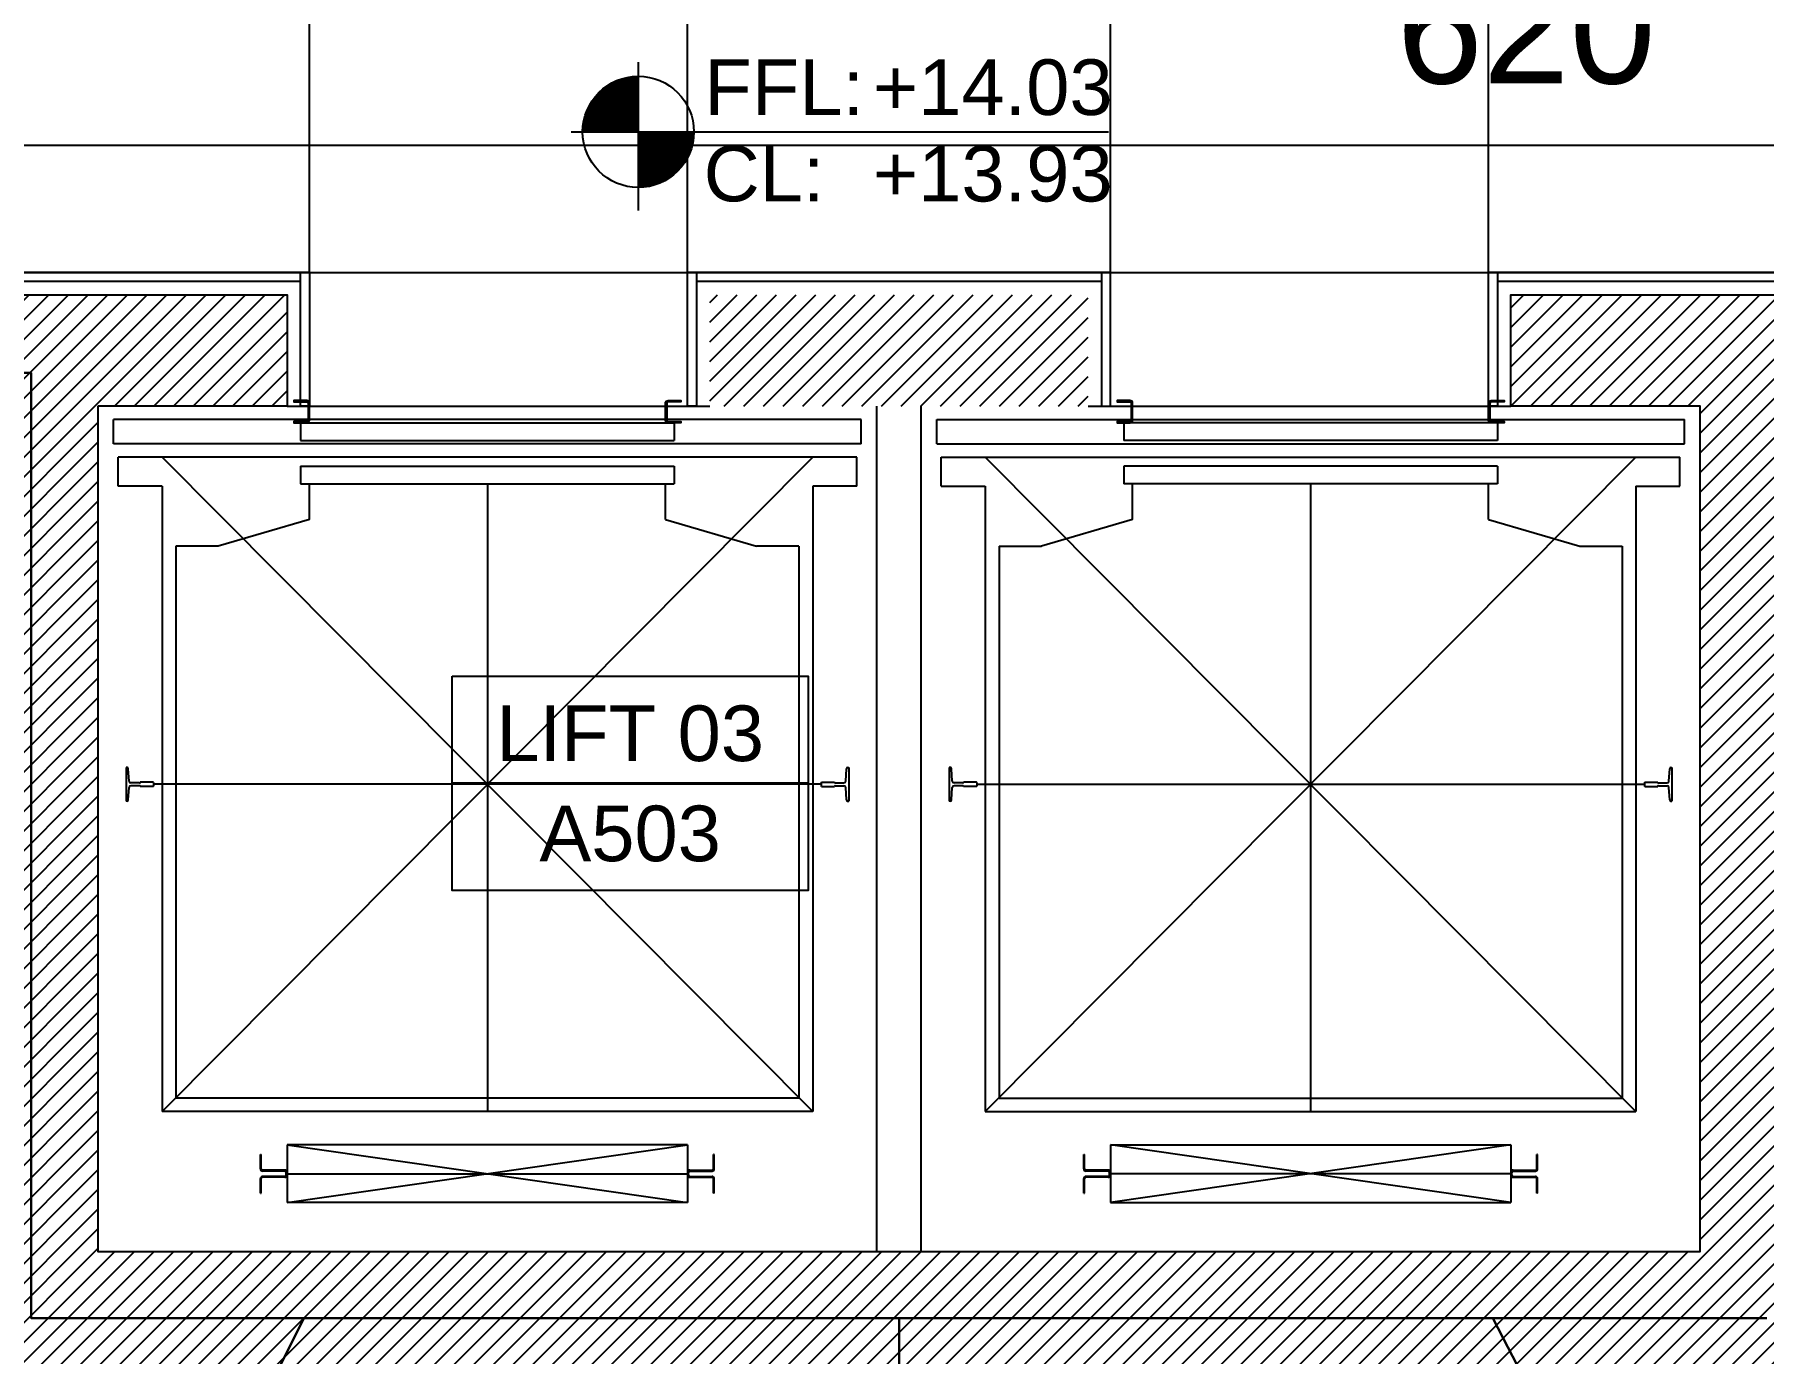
# Model space of a CAD drawing. Extents: x 0 to 47, y -4.1 to 58.5.
# Drawn here: x 11.736 to 15.621, y 7.621 to 10.585 of the extents above; entities that cross this region are included whole.
import ezdxf
from ezdxf.enums import TextEntityAlignment as Align

# ---------------------------------------------------------------- set-up
doc = ezdxf.new("R2010")
doc.units = 0
doc.header["$MEASUREMENT"] = 0
doc.header["$PDMODE"] = 35
doc.header["$PDSIZE"] = 0.3
doc.layers.get('0').update_dxf_attribs({"linetype": 'CONTINUOUS'})
doc.layers.get('DEFPOINTS').update_dxf_attribs({"linetype": 'CONTINUOUS'})
for name, color, linetype in [('A-ANNO-EVTRTAG', 7, 'CONTINUOUS'), ('A-ANNO-LEVL', 3, 'CONTINUOUS'), ('A-AREAS', 6, 'CONTINUOUS'), ('A-asc', 15, 'CONTINUOUS'), ('a-dim', 3, 'CONTINUOUS'), ('A-HATCH-CONC', 8, 'CONTINUOUS'), ('A-proj-marble', 137, 'CONTINUOUS'), ('A-PROJECTION', 9, 'CONTINUOUS'), ('A-sect-marble', 1, 'CONTINUOUS'), ('S-2ND-3RD-4-5-6TH$0$A-STR 2-3-4-5-6', 2, 'CONTINUOUS')]:
    doc.layers.add(name, color=color, linetype=linetype)
doc.styles.add('A100-STEXT', font='Arial Regular.ttf', dxfattribs={"height": 0.25})
doc.styles.add('BLOCK', font='Arial Regular.ttf', dxfattribs={"width": 0.8, "height": 0.25})
doc.dimstyles.new('A100-DIM', dxfattribs={"dimtxt": 0.25, "dimasz": 0.2, "dimexe": 0.1, "dimexo": 0.3, "dimgap": 0.1, "dimtad": 1, "dimlfac": 100, "dimrnd": 0.5, "dimdsep": 46, "dimtxsty": 'A100-STEXT', "dimblk1": 'OBLIQUE', "dimblk2": 'OBLIQUE', "dimsah": 1, "dimcen": -0.05, "dimdle": 0.1, "dimclrd": 15, "dimclre": 15, "dimclrt": 256, "dimadec": 0, "dimazin": 0, "dimtfac": 0.28, "dimtix": 1, "dimtmove": 2, "dimatfit": 3, "dimldrblk": 'OBLIQUE', "dimfxl": 1, "dimtolj": 1, "dimarcsym": 0})

# ---------------------------------------------------------------- blocks, each defined once
blk = doc.blocks.new('_OBLIQUE')
at = {"color": 0, "linetype": 'ByBlock'}
blk.add_line((-0.5, -0.5), (0.5, 0.5), dxfattribs=at)
blk = doc.blocks.new('*D124')
at = {"layer": 'a-dim', "color": 15, "lineweight": -2, "transparency": 16777216}
for p, q in [((16.7784, 10.6362), (16.7784, 10.4362)), ((10.5784, 10.4657), (10.5784, 10.2362)), ((10.4784, 10.3362), (16.8784, 10.3362))]:
    blk.add_line(p, q, dxfattribs=at)
at = {"layer": 'DEFPOINTS', "color": 0, "transparency": 16777216}
for p in [(10.5784, 10.7657), (16.7784, 10.3362), (16.7784, 10.3362)]:
    blk.add_point(p, dxfattribs=at)
at = {"layer": 'a-dim', "color": 15, "lineweight": -2, "transparency": 16777216, "xscale": 0.2, "yscale": 0.2, "zscale": 0.2, "rotation": 180}
blk.add_blockref('_OBLIQUE', (10.5784, 10.3362), dxfattribs=at)
at = {"layer": 'a-dim', "color": 15, "lineweight": -2, "transparency": 16777216, "xscale": 0.2, "yscale": 0.2, "zscale": 0.2}
blk.add_blockref('_OBLIQUE', (16.7784, 10.3362), dxfattribs=at)
at = {"layer": 'a-dim', "transparency": 16777216, "insert": (15.0878, 10.5982), "char_height": 0.25, "attachment_point": 5, "style": 'A100-STEXT'}
blk.add_mtext('\\A1;620', dxfattribs=at)
blk = doc.blocks.new('LVTAG_P')
for p, q in [((0, 0.003136), (0, -0.003532)), ((-0.003011, 0), (0.021132, 0))]:
    blk.add_line(p, q)
at = {"const_width": 0.0025}
for points in [[(0, 0.00125, 0.414214), (-0.00125, 0, 1)], [(0, -0.00125, 0.414214), (0.00125, 0, 1)]]:
    blk.add_lwpolyline(points, format="xyb", dxfattribs=at)
blk.add_circle((0, 0), 0.0025)
at = {"style": 'BLOCK'}
for s, p in [('FFL:', (0.00297, 0.000756)), ('CL:', (0.002938, -0.003124))]:
    blk.add_text(s, height=0.0025, dxfattribs=at).set_placement(p)
for p in [(0.010543, 0.000759), (0.010543, -0.003129)]:
    blk.add_attdef('+00.00', p, '', height=0.0025, dxfattribs=at)
blk = doc.blocks.new('A-AXIS$0$block-elevator')
at = {"color": 0}
for p, q in [((1.571, 1.555), (-0.109, 1.555)), ((-0.109, 1.5), (-0.109, 1.555)), ((1.571, 1.5), (1.571, 1.555)), ((1.606, -0.315), (1.606, 1.585)), ((1.706, -0.315), (1.706, 1.585)), ((1.741, 1.555), (3.421, 1.555)), ((1.741, 1.5), (1.741, 1.555)), ((3.421, 1.5), (3.421, 1.555)), ((0.311, 1.5475), (0.311, 1.5075)), ((0.311, 1.5475), (1.151, 1.5475)), ((1.151, 1.5475), (1.151, 1.5075)), ((2.161, 1.5475), (2.161, 1.5075)), ((3.001, 1.5475), (2.161, 1.5475)), ((3.001, 1.5475), (3.001, 1.5075)), ((1.571, 1.5), (-0.109, 1.5)), ((0.311, 1.5075), (1.151, 1.5075)), ((1.741, 1.5), (3.421, 1.5)), ((3.001, 1.5075), (2.161, 1.5075)), ((1.561, 1.47), (-0.099, 1.47)), ((-0.099, 1.405), (-0.099, 1.47)), ((1.462, 0), (0, 1.47)), ((0, 0), (1.462, 1.47)), ((0.311, 1.45), (1.151, 1.45)), ((0.311, 1.45), (0.311, 1.41)), ((1.151, 1.45), (1.151, 1.41)), ((1.561, 1.405), (1.561, 1.47)), ((1.751, 1.47), (3.411, 1.47)), ((1.751, 1.405), (1.751, 1.47)), ((3.312, 0), (1.85, 1.47)), ((1.85, 0), (3.312, 1.47)), ((3.001, 1.45), (2.161, 1.45)), ((2.161, 1.45), (2.161, 1.41)), ((3.001, 1.45), (3.001, 1.41)), ((3.411, 1.405), (3.411, 1.47)), ((0, 1.405), (-0.099, 1.405)), ((0, 1.405), (0, 0)), ((0.311, 1.41), (1.151, 1.41)), ((0.331, 1.33), (0.331, 1.41)), ((0.731, 1.41), (0.731, 0)), ((1.131, 1.33), (1.131, 1.41)), ((1.462, 1.405), (1.462, 0)), ((1.561, 1.405), (1.462, 1.405)), ((1.751, 1.405), (1.85, 1.405)), ((1.85, 1.405), (1.85, 0)), ((3.001, 1.41), (2.161, 1.41)), ((2.181, 1.33), (2.181, 1.41)), ((2.581, 1.41), (2.581, 0)), ((2.981, 1.33), (2.981, 1.41)), ((3.312, 1.405), (3.312, 0)), ((3.312, 1.405), (3.411, 1.405)), ((0.331, 1.33), (0.126, 1.27)), ((1.131, 1.33), (1.336, 1.27)), ((2.181, 1.33), (1.976, 1.27)), ((2.981, 1.33), (3.186, 1.27)), ((0.031, 1.27), (0.031, 0.03)), ((0.126, 1.27), (0.031, 1.27)), ((1.431, 1.27), (1.336, 1.27)), ((1.431, 1.27), (1.431, 0.03)), ((1.881, 1.27), (1.976, 1.27)), ((1.881, 1.27), (1.881, 0.03)), ((3.186, 1.27), (3.281, 1.27)), ((3.281, 1.27), (3.281, 0.03)), ((-0.081, 0.7725), (-0.081, 0.6975)), ((-0.0784, 0.7725), (-0.081, 0.7725)), ((-0.0742, 0.7418), (-0.0759, 0.7701)), ((-0.049, 0.74), (-0.049, 0.7395)), ((-0.02, 0.74), (-0.049, 0.74)), ((-0.019, 0.739), (-0.02, 0.74)), ((-0.019, 0.739), (-0.019, 0.731)), ((1.481, 0.739), (1.482, 0.74)), ((1.481, 0.739), (1.481, 0.731)), ((1.482, 0.74), (1.511, 0.74)), ((1.511, 0.74), (1.511, 0.7395)), ((1.5362, 0.7418), (1.5379, 0.7701)), ((1.5404, 0.7725), (1.543, 0.7725)), ((1.543, 0.7725), (1.543, 0.6975)), ((1.769, 0.7725), (1.769, 0.6975)), ((1.7716, 0.7725), (1.769, 0.7725)), ((1.7758, 0.7418), (1.7741, 0.7701)), ((1.801, 0.74), (1.801, 0.7395)), ((1.83, 0.74), (1.801, 0.74)), ((1.831, 0.739), (1.83, 0.74)), ((1.831, 0.739), (1.831, 0.731)), ((3.331, 0.739), (3.332, 0.74)), ((3.331, 0.739), (3.331, 0.731)), ((3.332, 0.74), (3.361, 0.74)), ((3.361, 0.74), (3.361, 0.7395)), ((3.3862, 0.7418), (3.3879, 0.7701)), ((3.3904, 0.7725), (3.393, 0.7725)), ((3.393, 0.7725), (3.393, 0.6975)), ((-0.0759, 0.6999), (-0.0742, 0.7282)), ((-0.0505, 0.738), (-0.0702, 0.738)), ((-0.0505, 0.732), (-0.0702, 0.732)), ((-0.049, 0.7305), (-0.049, 0.73)), ((-0.02, 0.73), (-0.049, 0.73)), ((-0.02, 0.73), (-0.019, 0.731)), ((1.481, 0.735), (-0.019, 0.735)), ((1.482, 0.73), (1.481, 0.731)), ((1.482, 0.73), (1.511, 0.73)), ((1.511, 0.7305), (1.511, 0.73)), ((1.5125, 0.738), (1.5322, 0.738)), ((1.5125, 0.732), (1.5322, 0.732)), ((1.5379, 0.6999), (1.5362, 0.7282)), ((1.7741, 0.6999), (1.7758, 0.7282)), ((1.7995, 0.738), (1.7798, 0.738)), ((1.7995, 0.732), (1.7798, 0.732)), ((1.801, 0.7305), (1.801, 0.73)), ((1.83, 0.73), (1.801, 0.73)), ((1.83, 0.73), (1.831, 0.731)), ((1.831, 0.735), (3.331, 0.735)), ((3.332, 0.73), (3.331, 0.731)), ((3.332, 0.73), (3.361, 0.73)), ((3.361, 0.7305), (3.361, 0.73)), ((3.3625, 0.738), (3.3822, 0.738)), ((3.3625, 0.732), (3.3822, 0.732)), ((3.3879, 0.6999), (3.3862, 0.7282)), ((-0.0784, 0.6975), (-0.081, 0.6975)), ((1.5404, 0.6975), (1.543, 0.6975)), ((1.7716, 0.6975), (1.769, 0.6975)), ((3.3904, 0.6975), (3.393, 0.6975)), ((1.462, 0), (0, 0)), ((1.431, 0.03), (0.031, 0.03)), ((1.85, 0), (3.312, 0)), ((1.881, 0.03), (3.281, 0.03)), ((0.281, -0.075), (1.181, -0.205)), ((0.281, -0.205), (1.181, -0.075)), ((1.181, -0.075), (0.281, -0.075)), ((0.281, -0.075), (0.281, -0.205)), ((1.181, -0.075), (1.181, -0.205)), ((3.031, -0.205), (2.131, -0.075)), ((3.031, -0.075), (2.131, -0.205)), ((2.131, -0.075), (3.031, -0.075)), ((2.131, -0.075), (2.131, -0.205)), ((3.031, -0.075), (3.031, -0.205)), ((0.221, -0.129), (0.221, -0.0965)), ((0.221, -0.0965), (0.223, -0.0965)), ((0.223, -0.129), (0.223, -0.0965)), ((1.239, -0.129), (1.239, -0.0965)), ((1.241, -0.0965), (1.239, -0.0965)), ((1.241, -0.129), (1.241, -0.0965)), ((2.071, -0.129), (2.071, -0.0965)), ((2.071, -0.0965), (2.073, -0.0965)), ((2.073, -0.129), (2.073, -0.0965)), ((3.089, -0.129), (3.089, -0.0965)), ((3.091, -0.0965), (3.089, -0.0965)), ((3.091, -0.129), (3.091, -0.0965)), ((0.221, -0.1835), (0.221, -0.151)), ((0.223, -0.1835), (0.223, -0.151)), ((0.276, -0.132), (0.226, -0.132)), ((0.276, -0.134), (0.226, -0.134)), ((0.276, -0.146), (0.226, -0.146)), ((0.276, -0.148), (0.226, -0.148)), ((0.279, -0.143), (0.279, -0.137)), ((0.281, -0.137), (0.281, -0.143)), ((0.281, -0.14), (1.181, -0.14)), ((1.181, -0.137), (1.181, -0.143)), ((1.183, -0.143), (1.183, -0.137)), ((1.186, -0.132), (1.236, -0.132)), ((1.186, -0.134), (1.236, -0.134)), ((1.186, -0.146), (1.236, -0.146)), ((1.186, -0.148), (1.236, -0.148)), ((1.239, -0.1835), (1.239, -0.151)), ((1.241, -0.1835), (1.241, -0.151)), ((2.071, -0.1835), (2.071, -0.151)), ((2.073, -0.1835), (2.073, -0.151)), ((2.126, -0.132), (2.076, -0.132)), ((2.126, -0.134), (2.076, -0.134)), ((2.126, -0.146), (2.076, -0.146)), ((2.126, -0.148), (2.076, -0.148)), ((2.129, -0.143), (2.129, -0.137)), ((2.131, -0.137), (2.131, -0.143)), ((3.031, -0.14), (2.131, -0.14)), ((3.031, -0.137), (3.031, -0.143)), ((3.033, -0.143), (3.033, -0.137)), ((3.036, -0.132), (3.086, -0.132)), ((3.036, -0.134), (3.086, -0.134)), ((3.036, -0.146), (3.086, -0.146)), ((3.036, -0.148), (3.086, -0.148)), ((3.089, -0.1835), (3.089, -0.151)), ((3.091, -0.1835), (3.091, -0.151)), ((0.221, -0.1835), (0.223, -0.1835)), ((1.241, -0.1835), (1.239, -0.1835)), ((2.071, -0.1835), (2.073, -0.1835)), ((3.091, -0.1835), (3.089, -0.1835)), ((1.181, -0.205), (0.281, -0.205)), ((2.131, -0.205), (3.031, -0.205))]:
    blk.add_line(p, q, dxfattribs=at)
for points in [[(0.325, 1.5475, 0.414214), (0.331, 1.5535), (0.331, 1.5915, 0.414214), (0.325, 1.5975), (0.296, 1.5975), (0.296, 1.5945), (0.325, 1.5945, -0.414214), (0.328, 1.5915), (0.328, 1.5535, -0.414214), (0.325, 1.5505), (0.296, 1.5505), (0.296, 1.5475)], [(1.137, 1.5505), (1.166, 1.5505), (1.166, 1.5475), (1.137, 1.5475, -0.414214), (1.131, 1.5535), (1.131, 1.5915, -0.414214), (1.137, 1.5975), (1.166, 1.5975), (1.166, 1.5945), (1.137, 1.5945, 0.414214), (1.134, 1.5915), (1.134, 1.5535, 0.414214)], [(2.175, 1.5505), (2.146, 1.5505), (2.146, 1.5475), (2.175, 1.5475, 0.414214), (2.181, 1.5535), (2.181, 1.5915, 0.414214), (2.175, 1.5975), (2.146, 1.5975), (2.146, 1.5945), (2.175, 1.5945, -0.414214), (2.178, 1.5915), (2.178, 1.5535, -0.414214)], [(2.987, 1.5475, -0.414214), (2.981, 1.5535), (2.981, 1.5915, -0.414214), (2.987, 1.5975), (3.016, 1.5975), (3.016, 1.5945), (2.987, 1.5945, 0.414214), (2.984, 1.5915), (2.984, 1.5535, 0.414214), (2.987, 1.5505), (3.016, 1.5505), (3.016, 1.5475)]]:
    blk.add_lwpolyline(points, format="xyb", close=True, dxfattribs=at)
for centre, radius, start, end in [((-0.0784, 0.77), 0.0025, 3.3178, 90), ((-0.0702, 0.742), 0.004, 183.3178, 270), ((-0.0505, 0.7395), 0.0015, 270, 0), ((1.5125, 0.7395), 0.0015, 180, 270), ((1.5322, 0.742), 0.004, 270, 356.6822), ((1.5404, 0.77), 0.0025, 90, 176.6822), ((1.7716, 0.77), 0.0025, 3.3178, 90), ((1.7798, 0.742), 0.004, 183.3178, 270), ((1.7995, 0.7395), 0.0015, 270, 0), ((3.3625, 0.7395), 0.0015, 180, 270), ((3.3822, 0.742), 0.004, 270, 356.6822), ((3.3904, 0.77), 0.0025, 90, 176.6822), ((-0.0784, 0.7), 0.0025, 270, 356.6822), ((-0.0702, 0.728), 0.004, 90, 176.6822), ((-0.0505, 0.7305), 0.0015, 0, 90), ((1.5125, 0.7305), 0.0015, 90, 180), ((1.5322, 0.728), 0.004, 3.3178, 90), ((1.5404, 0.7), 0.0025, 183.3178, 270), ((1.7716, 0.7), 0.0025, 270, 356.6822), ((1.7798, 0.728), 0.004, 90, 176.6822), ((1.7995, 0.7305), 0.0015, 0, 90), ((3.3625, 0.7305), 0.0015, 90, 180), ((3.3822, 0.728), 0.004, 3.3178, 90), ((3.3904, 0.7), 0.0025, 183.3178, 270), ((0.226, -0.129), 0.005, 180, 270), ((0.226, -0.151), 0.005, 90, 180), ((0.226, -0.129), 0.003, 180, 270), ((0.226, -0.151), 0.003, 90, 180), ((0.276, -0.137), 0.005, 0, 90), ((0.276, -0.137), 0.003, 0, 90), ((0.276, -0.143), 0.005, 270, 0), ((0.276, -0.143), 0.003, 270, 0), ((1.186, -0.137), 0.005, 90, 180), ((1.186, -0.143), 0.005, 180, 270), ((1.186, -0.137), 0.003, 90, 180), ((1.186, -0.143), 0.003, 180, 270), ((1.236, -0.129), 0.005, 270, 0), ((1.236, -0.129), 0.003, 270, 0), ((1.236, -0.151), 0.005, 0, 90), ((1.236, -0.151), 0.003, 0, 90), ((2.076, -0.129), 0.005, 180, 270), ((2.076, -0.151), 0.005, 90, 180), ((2.076, -0.129), 0.003, 180, 270), ((2.076, -0.151), 0.003, 90, 180), ((2.126, -0.137), 0.005, 0, 90), ((2.126, -0.137), 0.003, 0, 90), ((2.126, -0.143), 0.005, 270, 0), ((2.126, -0.143), 0.003, 270, 0), ((3.036, -0.137), 0.005, 90, 180), ((3.036, -0.143), 0.005, 180, 270), ((3.036, -0.137), 0.003, 90, 180), ((3.036, -0.143), 0.003, 180, 270), ((3.086, -0.129), 0.005, 270, 0), ((3.086, -0.129), 0.003, 270, 0), ((3.086, -0.151), 0.005, 0, 90), ((3.086, -0.151), 0.003, 0, 90)]:
    blk.add_arc(centre, radius, start, end, dxfattribs=at)
blk = doc.blocks.new('EVTRTAG')
at = {"color": 7}
for points in [[(-0.008, 0.004823), (0.008, 0.004823), (0.008, 0), (-0.008, 0)], [(-0.008, 0), (0.008, 0), (0.008, -0.004823), (-0.008, -0.004823)]]:
    blk.add_lwpolyline(points, close=True, dxfattribs=at)
at = {"color": 7, "style": 'BLOCK'}
blk.add_attdef('EVTR', text='', height=0.0025, dxfattribs=at).set_placement((0, 0.00225), align=Align.MIDDLE)
blk.add_attdef('DWG', text='', height=0.0025, rotation=360, dxfattribs=at).set_placement((0, -0.00225), align=Align.MIDDLE)

msp = doc.modelspace()

# ---------------------------------------------------------------- hatches: boundary and pattern name
at = {"layer": 'A-HATCH-CONC'}
h = msp.add_hatch(dxfattribs=at)
h.set_pattern_fill('ANSI31', color=256, scale=0.25, style=0)
h.paths.add_polyline_path([(15.77837, 10), (15.05337, 10), (15.05337, 9.75), (15.47837, 9.75), (15.47837, 7.85), (11.87837, 7.85), (11.87837, 9.75), (12.30337, 9.75), (12.30337, 10), (11.57837, 10), (11.57837, 7.05), (11.87837, 7.05), (11.87837, 7.55), (15.47837, 7.55), (15.47837, 7.05), (15.77837, 7.05)])
h = msp.add_hatch(dxfattribs=at)
h.set_pattern_fill('ANSI31', color=256, scale=0.25, style=0)
h.paths.add_polyline_path([(14.10337, 10), (13.25337, 10), (13.25337, 9.75), (14.10337, 9.75)])

# ---------------------------------------------------------------- linework, layer by layer
at = {"layer": 'A-AREAS'}
for points in [[(0.00837, 20.05), (0.00837, 3.5), (2.02837, 3.5), (4.29837, 3.8089), (4.29837, 5.43), (11.50837, 5.43), (11.50837, 3.5), (13.67837, 3.5), (13.67837, 7.7), (12.34117, 7.7), (12.26587, 7.55), (12.65337, 7.55), (12.65337, 7.25), (11.87837, 7.25), (11.87837, 7.55), (12.26587, 7.55), (12.34117, 7.7), (11.72837, 7.7), (11.72837, 9.825), (10.50337, 9.825), (10.50337, 11.725)], [(10.50337, 11.725), (10.50337, 9.825), (11.72837, 9.825), (11.72837, 7.7), (15.62837, 7.7)], [(15.62837, 7.7), (15.0126, 7.7), (15.09087, 7.55), (15.47837, 7.55), (15.47837, 7.25), (14.70337, 7.25), (14.70337, 7.55), (15.09087, 7.55), (15.0126, 7.7), (13.67837, 7.7), (13.67837, 3.5), (15.84837, 3.5)]]:
    msp.add_lwpolyline(points, dxfattribs=at)
at = {"layer": 'A-proj-marble'}
for p, q in [((12.35337, 10.05), (12.35337, 11.6)), ((13.20337, 10.05), (13.20337, 11.6)), ((14.15337, 10.05), (14.15337, 11.6)), ((15.00337, 10.05), (15.00337, 11.6))]:
    msp.add_line(p, q, dxfattribs=at)
msp.add_lwpolyline([(11.52837, 10.05), (15.82837, 10.05), (15.82837, 11.6), (11.52837, 11.6)], close=True, dxfattribs=at)
at = {"layer": 'A-PROJECTION'}
for p, q in [((12.35337, 10.05), (13.20337, 10.05)), ((12.35337, 10.05), (13.20337, 10.05)), ((14.15337, 10.05), (15.00337, 10.05)), ((14.15337, 10.05), (15.00337, 10.05)), ((12.30337, 9.75), (13.25337, 9.75)), ((14.10337, 9.75), (15.05337, 9.75))]:
    msp.add_line(p, q, dxfattribs=at)
at = {"layer": 'A-sect-marble'}
for points in [[(12.35337, 10.05), (11.52837, 10.05)], [(12.35337, 10.05), (11.52837, 10.05)], [(12.33337, 10.03), (11.52837, 10.03)], [(12.33337, 10.03), (11.52837, 10.03)], [(14.15337, 10.05), (13.20337, 10.05)], [(14.15337, 10.05), (13.20337, 10.05)], [(14.13337, 10.03), (13.22337, 10.03)], [(14.13337, 10.03), (13.22337, 10.03)], [(15.82837, 10.05), (15.00337, 10.05)], [(15.82837, 10.05), (15.00337, 10.05)], [(15.82837, 10.03), (15.02337, 10.03)], [(15.82837, 10.03), (15.02337, 10.03)]]:
    msp.add_lwpolyline(points, dxfattribs=at)
for points in [[(12.33337, 10.05), (12.35337, 10.05), (12.35337, 9.75), (12.33337, 9.75)], [(13.20337, 10.05), (13.22337, 10.05), (13.22337, 9.75), (13.20337, 9.75)], [(13.20337, 10.05), (13.22337, 10.05), (13.22337, 9.75), (13.20337, 9.75)], [(14.15337, 10.05), (14.13337, 10.05), (14.13337, 9.75), (14.15337, 9.75)], [(14.15337, 10.05), (14.13337, 10.05), (14.13337, 9.75), (14.15337, 9.75)], [(15.00337, 10.05), (15.02337, 10.05), (15.02337, 9.75), (15.00337, 9.75)], [(15.00337, 10.05), (15.02337, 10.05), (15.02337, 9.75), (15.00337, 9.75)]]:
    msp.add_lwpolyline(points, close=True, dxfattribs=at)
at = {"layer": 'S-2ND-3RD-4-5-6TH$0$A-STR 2-3-4-5-6'}
msp.add_lwpolyline([(11.87837, 9.75), (11.87837, 7.85), (15.47837, 7.85), (15.47837, 9.75), (15.05337, 9.75), (15.05337, 10), (15.77837, 10), (15.77837, 7.05), (15.47837, 7.05), (15.47837, 7.55), (11.87837, 7.55), (11.87837, 7.05), (11.57837, 7.05), (11.57837, 10), (12.30337, 10), (12.30337, 9.75)], close=True, dxfattribs=at)

# ---------------------------------------------------------------- block references
at = {"layer": 'A-ANNO-EVTRTAG', "xscale": 49.99999999999997, "yscale": 49.99999999999997, "zscale": 49.99999999999997}
msp.add_blockref('EVTRTAG', (13.07429, 8.90225), dxfattribs=at).add_auto_attribs({'EVTR': 'LIFT 03', 'DWG': 'A503'})
at = {"layer": 'A-ANNO-LEVL'}
ref = msp.add_blockref('LVTAG_P', (13.09245, 10.36627), dxfattribs=dict(at, xscale=49.99999999999997, yscale=49.99999999999997, zscale=49.99999999999997))
ref.add_attrib('+00.00', '+14.03', (13.61958, 10.40421), dxfattribs={"layer": '0', "height": 0.125, "rotation": 360, "style": 'BLOCK'})
ref.add_attrib('+00.00', '+13.93', (13.61958, 10.20983), dxfattribs={"layer": '0', "height": 0.125, "rotation": 360, "style": 'BLOCK'})
at = {"layer": 'A-asc'}
msp.add_blockref('A-AXIS$0$block-elevator', (12.02237, 8.165), dxfattribs=at)

# ---------------------------------------------------------------- dimensions: what is measured, and where the dimension line sits
at = {"layer": 'a-dim'}
dim = msp.add_linear_dim(base=(16.77837, 10.33621), p1=(10.57837, 10.76566), p2=(16.77837, 10.33621), dimstyle='A100-DIM', dxfattribs=at)
dim.commit()
dim.dimension.update_dxf_attribs({"geometry": '*D124', "text_midpoint": (15.08778, 10.59822), "dimtype": 160})

doc.saveas('drawing.dxf')
